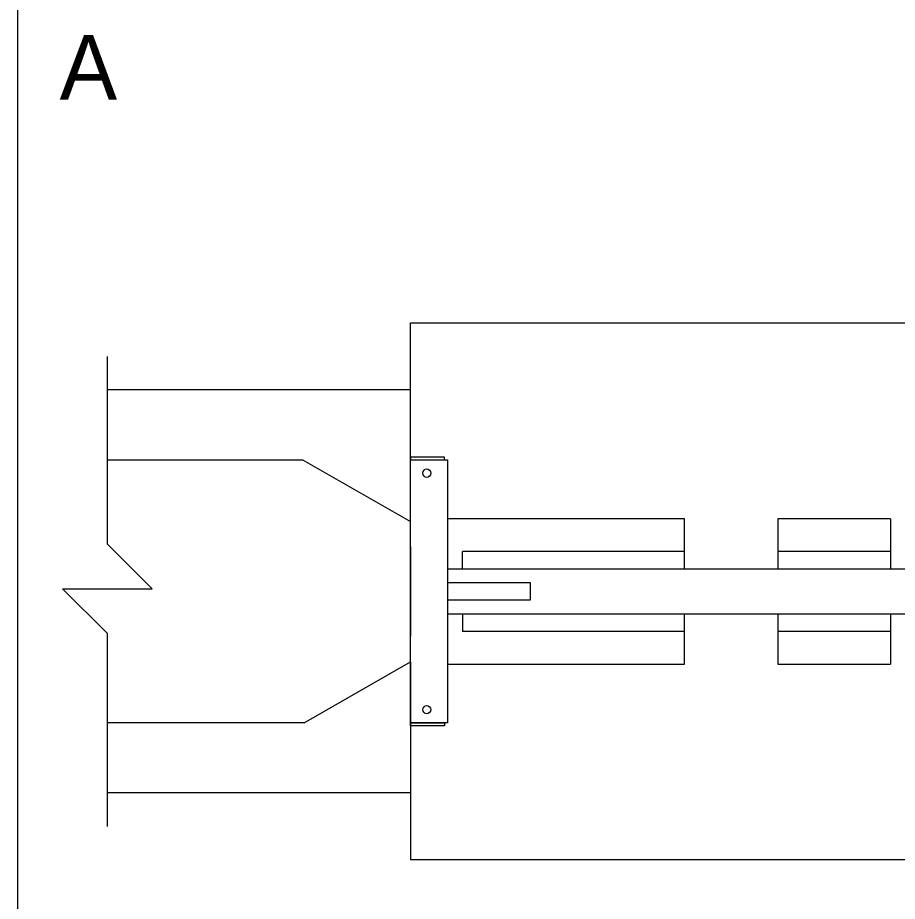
# Model space of a CAD drawing. Extents: x 997.6 to 1036.5, y 998.9 to 1022.7.
# Drawn here: x 1007 to 1010.277, y 1010.037 to 1013.327 of the extents above; entities that cross this region are included whole.
import ezdxf

# ---------------------------------------------------------------- set-up
doc = ezdxf.new("R2010")
doc.units = 0
for name, color, linetype in [('Level 1', 7, 'Continuous'), ('Level 11', 7, 'Continuous'), ('Level 16', 7, 'Continuous'), ('Level 2', 7, 'Continuous'), ('Level 6', 7, 'Continuous')]:
    doc.layers.add(name, color=color, linetype=linetype)

msp = doc.modelspace()

# ---------------------------------------------------------------- linework, layer by layer
at = {"layer": 'Level 1'}
msp.add_lwpolyline([(1007.3342, 1010.3158), (1007.3342, 1011.0335), (1007.1676, 1011.2001), (1007.5009, 1011.2001), (1007.3342, 1011.3668), (1007.3342, 1012.0658)], dxfattribs=at)
at = {"layer": 'Level 11'}
msp.add_lwpolyline([(1007, 1000.5), (1035.5, 1000.5), (1035.5, 1021.5), (1007, 1021.5)], close=True, dxfattribs=at)
at = {"layer": 'Level 16'}
for p, q in [((1008.0631, 1011.6796), (1007.3361, 1011.6796)), ((1008.0631, 1011.6796), (1008.4629, 1011.4512)), ((1008.0668, 1010.702), (1008.4629, 1010.9283)), ((1008.0668, 1010.702), (1007.3361, 1010.702))]:
    msp.add_line(p, q, dxfattribs=at)
at = {"layer": 'Level 2'}
for p, q in [((1008.4629, 1011.4512), (1008.4629, 1012.1904)), ((1008.4637, 1011.9408), (1007.3361, 1011.9408)), ((1008.4629, 1010.9283), (1008.4629, 1010.1912)), ((1008.4637, 1010.4408), (1007.3361, 1010.4408))]:
    msp.add_line(p, q, dxfattribs=at)
at = {"layer": 'Level 6'}
for p, q in [((1008.4629, 1012.1904), (1018.8254, 1012.1904)), ((1008.4637, 1011.6806), (1008.6011, 1011.6806)), ((1008.4637, 1010.7011), (1008.4637, 1011.6806)), ((1008.6011, 1011.6806), (1008.6011, 1010.7011)), ((1009.4841, 1011.4616), (1008.6011, 1011.4616)), ((1009.4841, 1011.2741), (1009.4841, 1011.4616)), ((1010.2516, 1011.4616), (1009.8316, 1011.4616)), ((1009.8316, 1011.4616), (1009.8316, 1011.2741)), ((1010.2516, 1011.4616), (1010.2516, 1011.2741)), ((1008.4637, 1011.3573), (1008.4637, 1011.0243)), ((1008.6569, 1011.2741), (1008.6569, 1011.34)), ((1009.4841, 1011.34), (1008.6569, 1011.34)), ((1010.2516, 1011.34), (1009.8316, 1011.34)), ((1008.6569, 1011.1075), (1008.6569, 1011.0418)), ((1009.4841, 1010.9201), (1009.4841, 1011.1075)), ((1009.8316, 1011.1075), (1009.8316, 1010.9201)), ((1010.2516, 1011.1075), (1010.2516, 1010.9201)), ((1009.4841, 1011.0418), (1008.6569, 1011.0418)), ((1010.2516, 1011.0418), (1009.8316, 1011.0418)), ((1008.6011, 1010.9201), (1009.4841, 1010.9201)), ((1009.8316, 1010.9201), (1010.2516, 1010.9201)), ((1008.6011, 1010.7011), (1008.4637, 1010.7011)), ((1018.8254, 1010.1912), (1008.4629, 1010.1912))]:
    msp.add_line(p, q, dxfattribs=at)
for points in [[(1008.4637, 1011.691), (1008.4637, 1011.6806), (1008.5897, 1011.6806), (1008.5897, 1011.691)], [(1008.6011, 1011.1595), (1008.9099, 1011.1595), (1008.9099, 1011.2221), (1008.6011, 1011.2221)], [(1008.4637, 1010.6906), (1008.4637, 1010.7011), (1008.5897, 1010.7011), (1008.5897, 1010.6906)]]:
    msp.add_lwpolyline(points, close=True, dxfattribs=at)
msp.add_lwpolyline([(1008.6011, 1011.1075), (1010.3708, 1011.1075), (1010.3923, 1011.129), (1010.3923, 1011.2528), (1010.3708, 1011.2741), (1008.6011, 1011.2741)], dxfattribs=at)
for centre, major_axis in [((1008.5241, 1011.6311), (0, -0.0156)), ((1008.5241, 1010.7506), (0, 0.0156))]:
    msp.add_ellipse(centre, major_axis=major_axis, ratio=0.935362, dxfattribs=at)

# ---------------------------------------------------------------- texts
at = {"layer": 'Level 1'}
msp.add_text('A', height=0.24, dxfattribs=at).set_placement((1007.1563, 1013.0221))

doc.saveas('drawing.dxf')
